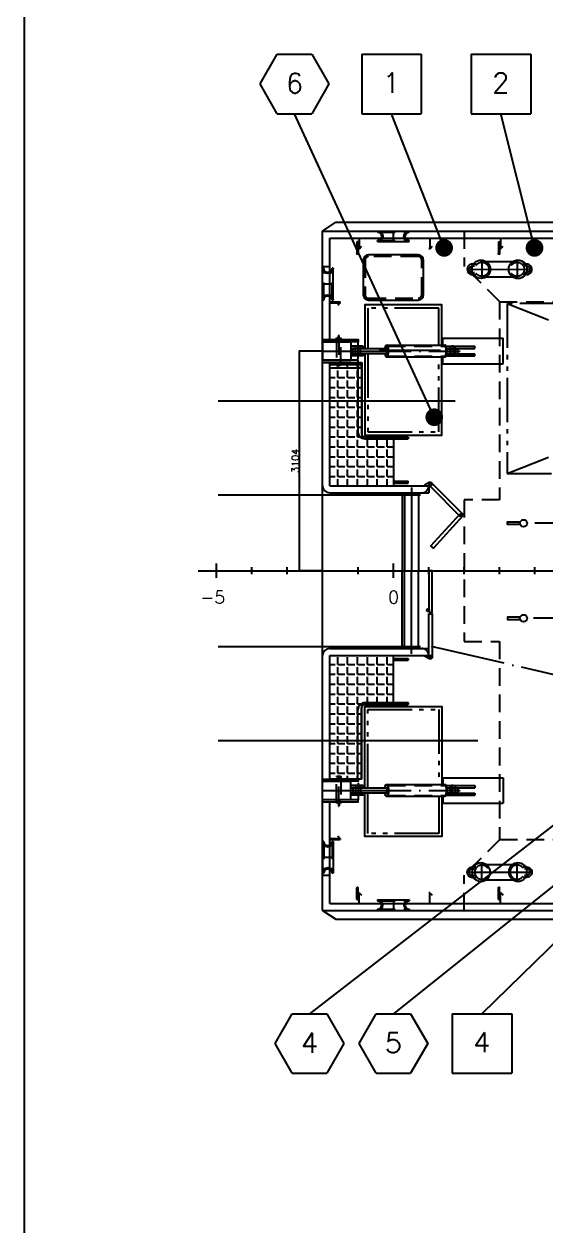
# Model space of a CAD drawing. Extents: x 1551 to 113148, y -1700 to 77018.
# Drawn here: x 3115 to 10492, y 17390 to 34373 of the extents above; entities that cross this region are included whole.
import ezdxf
from ezdxf.enums import TextEntityAlignment as Align

# ---------------------------------------------------------------- set-up
doc = ezdxf.new("R2010")
doc.units = 0
doc.header["$LTSCALE"] = 500
doc.header["$MEASUREMENT"] = 0
for name, pattern in [('CENTER', [3, 2.5, -0.25, 0, -0.25]), ('DASHED', [0.75, 0.5, -0.25]), ('PHANTOM', [2.1, 1.25, -0.2, 0.125, -0.2, 0.125, -0.2])]:
    doc.linetypes.add(name, pattern=pattern)
doc.layers.get('0').update_dxf_attribs({"linetype": 'CONTINUOUS'})
doc.layers.get('DEFPOINTS').update_dxf_attribs({"linetype": 'CONTINUOUS'})
for name, color, linetype in [('M1CO1', 1, 'CONTINUOUS'), ('POSNR', 2, 'CONTINUOUS'), ('S0CO1', 7, 'CONTINUOUS'), ('S0CO2', 2, 'CONTINUOUS'), ('S0TX2', 7, 'CONTINUOUS'), ('SAFECO1', 1, 'CONTINUOUS')]:
    doc.layers.add(name, color=color, linetype=linetype)
doc.styles.add('18', font='romans', dxfattribs={"height": 180})
doc.styles.add('ROMANS', font='romans', dxfattribs={"height": 100})
doc.dimstyles.get("Standard").update_dxf_attribs({"dimtxt": 2, "dimasz": 2.5, "dimexe": 1, "dimexo": 1, "dimgap": 1, "dimtad": 1, "dimdsep": 46, "dimtxsty": 'ROMANS', "dimcen": 0, "dimclrd": 1, "dimclre": 1, "dimclrt": 2, "dimadec": 0, "dimazin": 0, "dimtfac": 1, "dimtmove": 2, "dimatfit": 3, "dimfxl": 1, "dimtvp": 100, "dimtolj": 1, "dimarcsym": 0})
pattern_1 = [(0, (4475.44, -938.12), (0, 139.7), [101.6, -38.1]), (90, (4475.44, -938.12), (-139.7, 9e-15), [101.6, -38.1])]

# ---------------------------------------------------------------- blocks, each defined once
blk = doc.blocks.new('cont')
at = {"linetype": 'PHANTOM'}
for p, q in [((225403, 145809), (231453, 143409)), ((225403, 143409), (231453, 145809))]:
    blk.add_line(p, q, dxfattribs=at)
blk.add_lwpolyline([(225403, 143409), (231453, 143409), (231453, 145809), (225403, 145809)], close=True, dxfattribs=at)
blk = doc.blocks.new('GATT')
for p, q in [((-225, 75), (-225, 59)), ((-225, 75), (225, 75)), ((225, 75), (225, 59)), ((-225, -59), (-225, -75)), ((-225, -75), (225, -75)), ((225, -59), (225, -75))]:
    blk.add_line(p, q)
at = {"linetype": 'DASHED'}
for p, q in [((-225, 59), (225, 59)), ((-225, -59), (225, -59))]:
    blk.add_line(p, q, dxfattribs=at)
at = {"linetype": 'CENTER'}
blk.add_line((0, 75), (0, -75), dxfattribs=at)
for centre, radius, start, end in [((-225, 0), 75, 270, 90), ((-225, 0), 59, 270, 90), ((225, 0), 75, 90, 270), ((225, 0), 59, 90, 270)]:
    blk.add_arc(centre, radius, start, end)
blk = doc.blocks.new('PULLER')
for p, q in [((401, 510), (371, 489)), ((408, 515), (403, 512)), ((-126, 177), (281, 467)), ((424, 493), (400, 476)), ((480, 416), (455, 398)), ((487, 388), (458, 368)), ((495, 393), (490, 390)), ((0, 0), (407, 290)), ((-213, 73), (-209, 76)), ((-207, 77), (-176, 100)), ((-197, 51), (-174, 67)), ((-142, -27), (-119, -11)), ((-126, -49), (-121, -46)), ((-119, -44), (-90, -23))]:
    blk.add_line(p, q)
at = {"linetype": 'CENTER'}
for p, q in [((-231, -32), (513, 498)), ((265, 490), (423, 267)), ((-142, 199), (16, -23))]:
    blk.add_line(p, q, dxfattribs=at)
for centre in [(353, 384), (-71, 82)]:
    blk.add_circle(centre, 130)
at = {"linetype": 'DASHED'}
for centre in [(344, 378), (-63, 88)]:
    blk.add_circle(centre, 100, dxfattribs=at)
for centre, radius, start, end in [((452, 455), 75.1, 305.0564, 125.9299), ((452, 455), 47.5, 118.0106, 126.1828), ((452, 455), 47.5, 314.0111, 115.7903), ((452, 455), 47.5, 303.0465, 311.8609), ((-170, 12), 75.1, 125.0564, 305.9299), ((-170, 12), 47.5, 135.8031, 297.0475), ((-170, 12), 47.5, 124.8035, 132.5428), ((-170, 12), 47.5, 299.111, 307.9398)]:
    blk.add_arc(centre, radius, start, end)
blk = doc.blocks.new('galghor')
for p, q in [((1700, 180), (2550, 180)), ((1700, 82), (1700, 180)), ((2550, -180), (2550, 180)), ((0, 130), (0, -130)), ((0, 130), (400, 130)), ((400, 130), (400, -130)), ((572, 67), (400, 67)), ((572, 37), (400, 37)), ((427, 35), (907, 35)), ((427, -35), (427, 35)), ((465, -68), (465, 67)), ((500, -108), (500, 133)), ((535, -68), (535, 67)), ((572, 37), (572, 67)), ((897, 83), (1011, 83)), ((1011, 83), (1728, 82)), ((1746, 67), (2150, 67)), ((1753, 37), (2150, 37)), ((1754, 32), (1910, 32)), ((1802, -68), (1802, 67)), ((1837, 82), (1837, -83)), ((1872, -68), (1872, 67)), ((1910, -33), (1910, 32)), ((2150, 37), (2150, 67)), ((2150, 37), (2150, 67)), ((0, -130), (400, -130)), ((572, -38), (400, -38)), ((572, -68), (400, -68)), ((427, -35), (906, -35)), ((572, -68), (572, -38)), ((897, -82), (1011, -82)), ((1011, -82), (1728, -83)), ((1700, -180), (1700, -83)), ((1746, -68), (2150, -68)), ((1753, -38), (2150, -38)), ((1754, -33), (1910, -33)), ((2150, -68), (2150, -38)), ((1700, -180), (2550, -180))]:
    blk.add_line(p, q)
at = {"linetype": 'CENTER'}
blk.add_line((0, 0), (1944, 0), dxfattribs=at)
at = {"linetype": 'DASHED'}
for p, q in [((921, 70), (1728, 70)), ((922, -70), (1728, -70))]:
    blk.add_line(p, q, dxfattribs=at)
for centre, major_axis, ratio, start_param, end_param in [((899, 0), (0.1, 82.5), 0.287081, 2.001641, 7.408548), ((901, 0), (0, 32.5), 0.341263, 3.172619, 6.255837), ((909, 0), (0.1, 82.5), 0.287081, 3.024876, 6.287026), ((1732, 0), (0.1, 82.5), 0.287081, 3.024013, 6.405639), ((1722, 0), (0.1, 82.5), 0.287081, 3.451834, 5.977818)]:
    blk.add_ellipse(centre, major_axis=major_axis, ratio=ratio, start_param=start_param, end_param=end_param)
blk.add_open_spline([(895, -35), (895, -35), (895, -35), (896, -36), (896, -36), (898, -37), (899, -37), (900, -38), (901, -38), (903, -37), (904, -37), (905, -36), (906, -36), (907, -35), (908, -34), (909, -33), (910, -33), (911, -31), (912, -29), (913, -26), (914, -24), (915, -20), (915, -18), (916, -14), (916, -12), (917, -5), (917, 0), (917, 9), (916, 12), (915, 18), (915, 21), (914, 25), (913, 27), (912, 30), (911, 31), (910, 33), (909, 34), (907, 35), (907, 36), (905, 37), (904, 37), (903, 37), (902, 37), (901, 37), (900, 37), (900, 37), (898, 37), (897, 37), (896, 36), (895, 36), (895, 35)], degree=3, knots=[2.847792, 2.847792, 2.847792, 2.847792, 2.872504, 2.872504, 2.976389, 2.976389, 3.080274, 3.080274, 3.184159, 3.184159, 3.288045, 3.288045, 3.39193, 3.39193, 3.495815, 3.495815, 3.5997, 3.5997, 3.805888, 3.805888, 4.012076, 4.012076, 4.218265, 4.218265, 4.424453, 4.424453, 4.863794, 4.863794, 5.178508, 5.178508, 5.439562, 5.439562, 5.650704, 5.650704, 5.821902, 5.821902, 5.961086, 5.961086, 6.073567, 6.073567, 6.186049, 6.186049, 6.283185, 6.283185, 6.283185, 6.376315, 6.376315, 6.469444, 6.469444, 6.556888, 6.556888, 6.556888, 6.556888])
blk = doc.blocks.new('A$C64097268')
for p, q in [((-2759, 0), (35129, 0)), ((-2500, -100), (-2500, 100)), ((-2000, -50), (-2000, 50)), ((-1500, -50), (-1500, 50)), ((-1000, -50), (-1000, 50)), ((-500, -50), (-500, 50)), ((0, -100), (0, 100)), ((500, -50), (500, 50)), ((1000, -50), (1000, 50)), ((1500, -50), (1500, 50)), ((2000, -50), (2000, 50))]:
    blk.add_line(p, q)
at = {"layer": 'S0TX2', "style": '18'}
for s, p in [('-5', (-2731, -464)), ('0', (-74, -464))]:
    blk.add_text(s, height=180, dxfattribs=at).set_placement(p)
blk = doc.blocks.new('*D135')
at = {"color": 1, "lineweight": -2, "transparency": 16777216}
for p, q in [((7334, 29753), (7001, 29753)), ((7002, 29750), (7002, 26651)), ((7334, 26649), (7001, 26649))]:
    blk.add_line(p, q, dxfattribs=at)
at = {"color": 1, "transparency": 16777216}
for points in [[(7002, 29750), (7003, 29750), (7002, 29753)], [(7002, 26651), (7003, 26651), (7002, 26649)]]:
    blk.add_solid(points, dxfattribs=at)
at = {"layer": 'DEFPOINTS', "color": 0, "transparency": 16777216}
for p in [(7335, 29753), (7002, 26649), (7335, 26649)]:
    blk.add_point(p, dxfattribs=at)
at = {"color": 2, "transparency": 16777216, "insert": (6951, 28201), "char_height": 100, "attachment_point": 5, "rotation": 90, "style": 'ROMANS'}
blk.add_mtext('\\A1;3104', dxfattribs=at)
blk = doc.blocks.new('DOT')
at = {"layer": 'SAFECO1', "color": 0, "linetype": 'ByBlock'}
blk.add_line((-0.5, 0), (-1, 0), dxfattribs=at)
at = {"layer": 'SAFECO1', "color": 0, "linetype": 'ByBlock', "const_width": 0.5}
blk.add_lwpolyline([(-0.25, 0, 1), (0.25, 0, 1)], format="xyb", close=True, dxfattribs=at)
blk = doc.blocks.new('POS_LUKER')
at = {"layer": 'S0CO2'}
for p, q in [((-4.85, 0), (-2.43, 4.2)), ((-2.43, 4.2), (2.43, 4.2)), ((2.43, 4.2), (4.85, 0)), ((-2.43, -4.2), (-4.85, 0)), ((4.85, 0), (2.43, -4.2)), ((-2.43, -4.2), (2.43, -4.2))]:
    blk.add_line(p, q, dxfattribs=at)
at = {"layer": 'POSNR', "color": 2, "style": 'ROMANS'}
blk.add_attdef('POS', text='', height=2.81, dxfattribs=at).set_placement((0.01, -1.31), align=Align.CENTER)
blk = doc.blocks.new('POS_LUFTE')
at = {"layer": 'S0CO2'}
for p, q in [((-4.18, 3.88), (-4.18, -4.53)), ((-4.18, 3.88), (4.23, 3.88)), ((4.23, 3.88), (4.23, -4.53)), ((-4.18, -4.53), (4.23, -4.53))]:
    blk.add_line(p, q, dxfattribs=at)
at = {"layer": 'POSNR', "color": 2, "style": 'ROMANS'}
blk.add_attdef('POS', text='', height=2.81, dxfattribs=at).set_placement((0, -1.56), align=Align.CENTER)

msp = doc.modelspace()

# ---------------------------------------------------------------- hatches: boundary and pattern name
h = msp.add_hatch()
h.set_pattern_fill('ANGLE', color=256, scale=20, style=0)
h.set_pattern_definition(pattern_1)
edge = h.paths.add_edge_path()
edge.add_line((8335.105, 28521.683), (8335.105, 27848.758))
edge.add_line((7435.105, 27848.758), (8835.105, 27848.758))
edge.add_line((7435.105, 27848.758), (7435.105, 29591.756))
edge.add_line((7890.085, 28521.683), (8335.105, 28521.683))
edge.add_line((7890.085, 29589.091), (7890.085, 28521.683))
edge.add_line((7435.105, 29589.091), (7890.085, 29589.091))
h = msp.add_hatch()
h.set_pattern_fill('ANGLE', color=256, scale=20, style=0)
h.set_pattern_definition(pattern_1)
edge = h.paths.add_edge_path()
edge.add_line((8335.105, 24775.834), (8335.105, 25448.758))
edge.add_line((7435.105, 25448.758), (8835.105, 25448.758))
edge.add_line((7435.105, 25448.758), (7435.105, 23705.761))
edge.add_line((7890.085, 24775.834), (8335.105, 24775.834))
edge.add_line((7890.085, 23708.426), (7890.085, 24775.834))
edge.add_line((7435.105, 23708.426), (7890.085, 23708.426))

# ---------------------------------------------------------------- linework, layer by layer
for p, q in [((7335.105, 31448.758), (7521.986, 31573.758)), ((7335.105, 31448.758), (17785.105, 31448.758)), ((7335.105, 26648.758), (7335.105, 31448.758)), ((7521.986, 31573.758), (15842.976, 31573.758)), ((7435.105, 31348.758), (15983.105, 31348.758)), ((7435.105, 29913.756), (7435.105, 31348.758)), ((7819.105, 31295.473), (7819.105, 31129.491)), ((7835.105, 31295.473), (7819.105, 31295.473)), ((7835.105, 31295.473), (7835.105, 31129.491)), ((9819.105, 31295.473), (9819.105, 31129.491)), ((9819.105, 31295.473), (9835.105, 31295.473)), ((9835.105, 31295.473), (9835.105, 31129.491)), ((7850.105, 31198.758), (7835.105, 31198.758)), ((7850.105, 31198.758), (7885.105, 31234.702)), ((8850.105, 31198.758), (8835.105, 31198.758)), ((8850.105, 31198.758), (8885.105, 31234.702)), ((9850.105, 31198.758), (9835.105, 31198.758)), ((9850.105, 31198.758), (9885.105, 31234.702)), ((7585.105, 30433.758), (7549.161, 30398.758)), ((7585.105, 30433.758), (7585.105, 30448.758)), ((8135.572, 29765.253), (9000.404, 29765.253)), ((7435.105, 27848.758), (7435.105, 29591.756)), ((7435.105, 29589.091), (7890.085, 29589.091)), ((7445.065, 29564.091), (7885.641, 29564.091)), ((7833.84, 29591.756), (7833.84, 28612.486)), ((7883.84, 29591.756), (7883.84, 28587.486)), ((7890.085, 29589.091), (7890.085, 28521.683)), ((7445.065, 29514.091), (7881.88, 29514.091)), ((7933.84, 28537.486), (8543.635, 28537.486)), ((8543.635, 28537.486), (8543.635, 28512.486)), ((7890.085, 28521.683), (8335.105, 28521.683)), ((7933.84, 28512.486), (8543.635, 28512.486)), ((8335.105, 28521.683), (8335.105, 27848.758)), ((8329.163, 27887.486), (8543.635, 27887.486)), ((8330.652, 27912.486), (8543.635, 27912.486)), ((8543.635, 27887.486), (8543.635, 27912.486)), ((8841.912, 27895.478), (8776.39, 27858.301)), ((8776.39, 27858.301), (8776.39, 27848.758)), ((8869.759, 27895.478), (8841.912, 27895.478)), ((8889.789, 27875.772), (8869.759, 27895.478)), ((7435.105, 27848.758), (8835.105, 27848.758)), ((7435.105, 27748.758), (8835.105, 27748.758)), ((8460.303, 27748.758), (8460.303, 26648.758)), ((8492.287, 27744.987), (8492.287, 26648.758)), ((8692.287, 27744.987), (8492.287, 27744.987)), ((8592.287, 27824.005), (8592.287, 26648.758)), ((8692.287, 27744.987), (8692.287, 26648.758)), ((8835.105, 27848.758), (8835.105, 27748.758)), ((8835.105, 27848.758), (8857.651, 27837.469)), ((7335.105, 23648.758), (7335.105, 26648.758)), ((8460.303, 25548.758), (8460.303, 26648.758)), ((8492.287, 25552.53), (8492.287, 26648.758)), ((8592.287, 25473.512), (8592.287, 26648.758)), ((8692.287, 25552.53), (8692.287, 26648.758)), ((7435.105, 25548.758), (8835.105, 25548.758)), ((8692.287, 25552.53), (8492.287, 25552.53)), ((8835.105, 25448.758), (8835.105, 25548.758)), ((7435.105, 25448.758), (8835.105, 25448.758)), ((7435.105, 23705.761), (7435.105, 25448.758)), ((8329.163, 25410.031), (8543.635, 25410.031)), ((8330.652, 25385.031), (8543.635, 25385.031)), ((8335.105, 24775.834), (8335.105, 25448.758)), ((8543.635, 25410.031), (8543.635, 25385.031)), ((7833.84, 23705.761), (7833.84, 24685.031)), ((7883.84, 23705.761), (7883.84, 24710.031)), ((7890.085, 23708.426), (7890.085, 24775.834)), ((7890.085, 24775.834), (8335.105, 24775.834)), ((7933.84, 24785.031), (8543.635, 24785.031)), ((7933.84, 24760.031), (8543.635, 24760.031)), ((8543.635, 24785.031), (8543.635, 24760.031)), ((7335.105, 21848.758), (7335.105, 23648.758)), ((7435.105, 23708.426), (7890.085, 23708.426)), ((7435.105, 21948.758), (7435.105, 23383.761)), ((7585.105, 22863.758), (7549.161, 22898.758)), ((7585.105, 22863.758), (7585.105, 22848.758)), ((7819.105, 22002.044), (7819.105, 22168.026)), ((7835.105, 22002.044), (7835.105, 22168.026)), ((7850.105, 22098.758), (7835.105, 22098.758)), ((7850.105, 22098.758), (7885.105, 22062.815)), ((8850.105, 22098.758), (8835.105, 22098.758)), ((8850.105, 22098.758), (8885.105, 22062.815)), ((9819.105, 22002.044), (9819.105, 22168.026)), ((9835.105, 22002.044), (9835.105, 22168.026)), ((9850.105, 22098.758), (9835.105, 22098.758)), ((9850.105, 22098.758), (9885.105, 22062.815)), ((7435.105, 21948.758), (10905.105, 21948.758)), ((7819.105, 22002.044), (7835.105, 22002.044)), ((9819.105, 22002.044), (9835.105, 22002.044)), ((7335.105, 21848.758), (25435.105, 21848.758)), ((7335.105, 21848.758), (7521.986, 21723.758)), ((7521.986, 21723.758), (25893.489, 21723.758))]:
    msp.add_line(p, q)
at = {"linetype": 'DASHED'}
for p, q in [((9335.105, 31448.758), (9335.105, 30948.758)), ((7335.105, 30948.758), (7435.105, 30948.758)), ((9840.87, 30446.37), (9335.105, 30948.758)), ((9835.105, 30448.758), (12335.105, 30448.758)), ((7602.404, 29928.756), (7522.404, 29928.756)), ((7522.404, 29913.756), (7522.404, 29928.756)), ((7522.404, 29913.756), (7602.404, 29913.756)), ((7557.992, 29928.756), (7557.992, 29968.756)), ((7562.404, 29949.553), (7562.404, 29540.783)), ((7567.992, 29928.756), (7567.992, 29968.756)), ((7602.404, 29913.756), (7602.404, 29928.756)), ((7592.404, 29558.756), (7532.404, 29558.756)), ((7592.404, 23738.761), (7532.404, 23738.761)), ((7562.404, 23347.964), (7562.404, 23756.734)), ((7522.404, 23383.761), (7602.404, 23383.761)), ((7522.404, 23383.761), (7522.404, 23368.761)), ((7602.404, 23368.761), (7522.404, 23368.761)), ((7557.992, 23368.761), (7557.992, 23328.761)), ((7567.992, 23368.761), (7567.992, 23328.761)), ((7602.404, 23383.761), (7602.404, 23368.761)), ((9840.87, 22851.147), (9335.105, 22348.758)), ((9840.87, 22851.147), (12335.105, 22848.758)), ((7335.105, 22348.758), (7435.105, 22348.758)), ((9335.105, 21848.758), (9335.105, 22348.758))]:
    msp.add_line(p, q, dxfattribs=at)
at = {"linetype": 'CENTER'}
for p, q in [((7827.105, 31295.473), (7827.105, 31121.491)), ((9827.105, 31295.473), (9827.105, 31121.491)), ((7835.105, 31129.491), (7819.105, 31129.491)), ((9835.105, 31129.491), (9819.105, 31129.491)), ((16084.119, 27319.574), (10174.433, 27319.574)), ((16065.02, 25977.943), (10174.433, 25977.943)), ((15747.495, 23992.733), (8874.118, 25576.954)), ((7835.105, 22168.026), (7819.105, 22168.026)), ((7827.105, 22002.044), (7827.105, 22176.026)), ((9835.105, 22168.026), (9819.105, 22168.026)), ((9827.105, 22002.044), (9827.105, 22176.026))]:
    msp.add_line(p, q, dxfattribs=at)
at = {"linetype": 'DASHED'}
for points in [[(7850.105, 31348.758), (7850.105, 31198.758)], [(8850.105, 31348.758), (8850.105, 31198.758)], [(9850.105, 31348.758), (9850.105, 31198.758)], [(7435.105, 30448.758), (7585.105, 30448.758)], [(7435.105, 30433.758), (7585.105, 30433.758)], [(9835.105, 30448.758), (9835.105, 27648.758), (9335.105, 27648.758), (9335.105, 25648.758), (9835.105, 25648.758), (9835.105, 22848.758)], [(7435.105, 22863.758), (7585.105, 22863.758)], [(7435.105, 22848.758), (7585.105, 22848.758)], [(7850.105, 21948.758), (7850.105, 22098.758)], [(8850.105, 21948.758), (8850.105, 22098.758)], [(9850.105, 21948.758), (9850.105, 22098.758)]]:
    msp.add_lwpolyline(points, dxfattribs=at)
msp.add_lwpolyline([(7910.105, 31037.758), (7910.105, 30548.758, 0.414213562), (7985.105, 30473.758), (8685.105, 30473.758, 0.414213562), (8760.105, 30548.758), (8760.105, 31037.758, 0.414213562), (8685.105, 31112.758), (7985.105, 31112.758, 0.414213562)], format="xyb", close=True)
msp.add_lwpolyline([(7935.105, 31037.758), (7935.105, 30548.758, 0.414213562), (7985.105, 30498.758), (8685.105, 30498.758, 0.414213562), (8735.105, 30548.758), (8735.105, 31037.758, 0.414213562), (8685.105, 31087.758), (7985.105, 31087.758, 0.414213562)], format="xyb", close=True, dxfattribs=at)
for points in [[(9020.191, 29834.869), (9020.191, 30405.758), (7930.191, 30405.758), (7930.191, 29787.719)], [(7335.105, 29913.756), (7835.105, 29913.756), (7835.105, 29883.756), (7335.105, 29883.756)], [(7335.105, 29591.756), (7835.105, 29591.756), (7835.105, 29621.756), (7335.105, 29621.756)], [(7930.191, 29717.719), (7930.191, 28565.758), (9020.191, 28565.758), (9020.191, 29669.869)], [(8885.105, 25447.246), (8885.105, 25416.775), (8869.759, 25402.039), (8841.912, 25402.039), (8776.39, 25439.216), (8776.39, 25448.758)], [(7930.191, 23579.798), (7930.191, 24731.758), (9020.191, 24731.758), (9020.191, 23627.648)], [(7335.105, 23705.761), (7835.105, 23705.761), (7835.105, 23675.761), (7335.105, 23675.761)], [(9020.191, 23462.648), (9020.191, 22891.758), (7930.191, 22891.758), (7930.191, 23509.798)], [(7335.105, 23383.761), (7835.105, 23383.761), (7835.105, 23413.761), (7335.105, 23413.761)]]:
    msp.add_lwpolyline(points)
at = {"linetype": 'PHANTOM'}
for points in [[(8975.191, 29834.9), (8975.191, 30360.758), (7975.191, 30360.758), (7975.191, 29787.748)], [(7975.191, 29717.748), (7975.191, 28610.758), (8975.191, 28610.758), (8975.191, 29669.9)], [(7975.191, 23579.769), (7975.191, 24686.758), (8975.191, 24686.758), (8975.191, 23627.617)], [(8975.191, 23462.617), (8975.191, 22936.758), (7975.191, 22936.758), (7975.191, 23509.769)]]:
    msp.add_lwpolyline(points, dxfattribs=at)
at = {"linetype": 'DASHED'}
for points in [[(7532.404, 29913.756), (7532.404, 29558.756), (7537.404, 29553.756), (7587.404, 29553.756), (7592.404, 29558.756), (7592.404, 29913.756)], [(7532.404, 23383.761), (7532.404, 23738.761), (7537.404, 23743.761), (7587.404, 23743.761), (7592.404, 23738.761), (7592.404, 23383.761)]]:
    msp.add_lwpolyline(points, close=True, dxfattribs=at)
for points in [[(9278.981, 27416.604), (9311.12, 27454.907), (8889.789, 27875.772), (8857.651, 27837.469)], [(9277.832, 27453.881), (9312.269, 27417.63), (8900.692, 26966.206), (8866.255, 27002.457)], [(10120.931, 27302.613), (9950.134, 27302.613), (9950.134, 27337.841), (10120.931, 27337.841)], [(8835.105, 26061.1), (8885.105, 26061.1), (8885.105, 26648.758), (8835.105, 26648.758)], [(8835.105, 26041.453), (8885.105, 26041.453), (8885.105, 25447.246), (8835.105, 25447.246)], [(10120.931, 25994.904), (9950.134, 25994.904), (9950.134, 25959.676), (10120.931, 25959.676)]]:
    msp.add_lwpolyline(points, close=True)
for centre, radius in [((7827.105, 31129.491), 8), ((9827.105, 31129.491), 8), ((7858.981, 29538.949), 25.141), ((8860.105, 27868.045), 17.588), ((9295.05, 27435.755), 17.588), ((10174.433, 27319.574), 50), ((8822.914, 26091.391), 17.588), ((10174.433, 25977.943), 50), ((8860.105, 25429.472), 17.588), ((7827.105, 22168.026), 8), ((9827.105, 22168.026), 8)]:
    msp.add_circle(centre, radius)
for centre, radius, start, end in [((7562.992, 29968.756), 5, 90, 180), ((7562.992, 29968.756), 5, 0, 90), ((8735.105, 27848.758), 100, 270, 0), ((8735.105, 25448.758), 100, 0, 90), ((7562.992, 23328.761), 5, 180, 270), ((7562.992, 23328.761), 5, 270, 0)]:
    msp.add_arc(centre, radius, start, end, dxfattribs=at)
for centre, radius, start, end in [((7933.84, 28612.486), 100, 180, 270), ((7933.84, 28587.486), 50, 180, 270), ((7435.105, 27848.758), 100, 180, 270), ((7435.105, 25448.758), 100, 90, 180), ((7933.84, 24685.031), 100, 90, 180), ((7933.84, 24710.031), 50, 90, 180)]:
    msp.add_arc(centre, radius, start, end)
at = {"layer": 'S0CO1', "color": 6}
msp.add_line((3114.742, 75132.34), (3114.742, -497.084), dxfattribs=at)

# ---------------------------------------------------------------- block references
at = {"xscale": -1}
for name, p, rotation in [('GATT', (8335.105, 31373.758), 180), ('GATT', (7410.105, 30698.758), 270), ('galghor', (7335.105, 23544.758), 180), ('PULLER', (9584.766, 22497.308), 215.538414974069)]:
    msp.add_blockref(name, p, dxfattribs=dict(at, rotation=rotation))
for name, p, rotation in [('PULLER', (9584.766, 30800.209), 324.461585025931), ('GATT', (7410.105, 22598.758), 270)]:
    msp.add_blockref(name, p, dxfattribs=dict(rotation=rotation))
at = {"linetype": 'DASHED'}
msp.add_blockref('cont', (-215457.913, -115386.024), dxfattribs=at)
for name, p in [('galghor', (7335.105, 29752.758)), ('GATT', (8335.105, 21923.758))]:
    msp.add_blockref(name, p)
at = {"linetype": 'CENTER'}
msp.add_blockref('A$C64097268', (8335.105, 26648.758), dxfattribs=at)
at = {"layer": 'M1CO1', "linetype": 'Continuous', "xscale": 100, "yscale": 100, "zscale": 100}
for p, values in [((8305.678, 33558.699), {'POS': '1'}), ((9852.868, 33558.699), {'POS': '2'}), ((9584.887, 20001.018), {'POS': '4'})]:
    msp.add_blockref('POS_LUFTE', p, dxfattribs=at).add_auto_attribs(values)
at = {"layer": 'POSNR', "linetype": 'Continuous', "xscale": 100, "yscale": 100, "zscale": 100}
for p, values in [((6937.48, 33526.467), {'POS': '6'}), ((7149.618, 19968.787), {'POS': '4'}), ((8334.925, 19968.787), {'POS': '5'})]:
    msp.add_blockref('POS_LUKER', p, dxfattribs=at).add_auto_attribs(values)

# ---------------------------------------------------------------- dimensions: what is measured, and where the dimension line sits
dim = msp.add_linear_dim(base=(7002.407, 26648.758), p1=(7335.105, 29752.758), p2=(7335.105, 26648.758), angle=90, dimstyle='Standard')
dim.commit()
dim.dimension.update_dxf_attribs({"geometry": '*D135', "text_midpoint": (6951.407, 28200.758)})

# ---------------------------------------------------------------- leaders
for points in [[(5857.651, 29048.758), (9208.467, 29048.758)], [(5857.651, 27719.809), (8717.637, 27720.563)], [(5857.651, 25577.708), (8717.637, 25576.954)], [(5857.651, 24248.758), (9529.694, 24248.758)]]:
    msp.add_leader(points, dimstyle='Standard', override={"dimgap": 1, "dimtad": 0, "dimclrd": 256})
at = {"layer": 'M1CO1', "linetype": 'Continuous'}
for points in [[(8913.067, 28817.81), (6937.48, 33106.153)], [(9052.455, 31210.282), (8308.197, 33106.153)], [(10329.751, 31210.282), (9855.387, 33106.153)], [(11213.553, 23531.783), (7149.618, 20389.102)], [(11910.792, 23253.018), (8334.925, 20389.102)], [(11384.684, 22145.754), (9587.406, 20389.102)]]:
    msp.add_leader(points, dimstyle='Standard', override={"dimasz": 250, "dimgap": 100, "dimtad": 0, "dimldrblk": 'DOT'}, dxfattribs=at)

doc.saveas('drawing.dxf')
